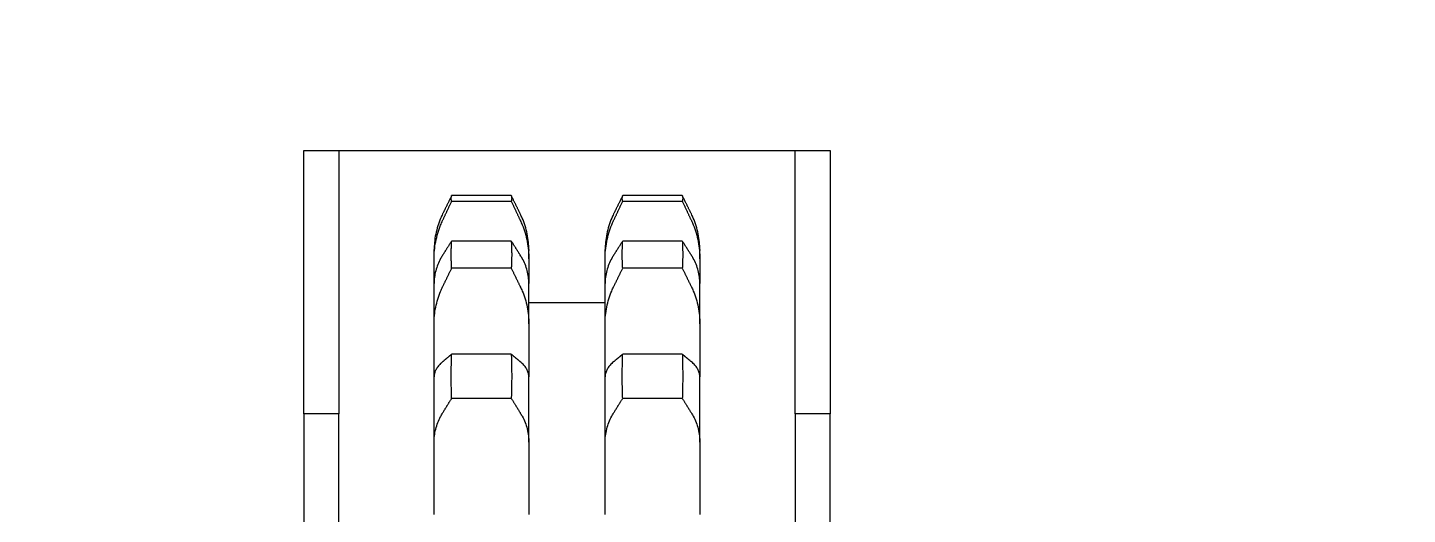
# Model space of a CAD drawing. Header units: millimetres. Extents: x -383313 to -161684, y -117025 to 99224.
# Drawn here: x -347650.6 to -347493.3, y -7374.2 to -7318.7 of the extents above; entities that cross this region are included whole.
import ezdxf

# ---------------------------------------------------------------- set-up
doc = ezdxf.new("R2010")
doc.units = ezdxf.units.MM
doc.header["$MEASUREMENT"] = 0
doc.layers.add('PV-55E8', color=7, linetype='Continuous')
doc.layers.add('Робот', color=30, linetype='Continuous')

# ---------------------------------------------------------------- blocks, each defined once
blk = doc.blocks.new('*U123')
at = {"layer": 'PV-55E8', "color": 3}
for p, q in [((-264.5, -606.73), (-264.5, -531.73)), ((-260.5, -531.73), (-260.5, -606.73)), ((-208.5, -606.73), (-208.5, -531.73)), ((-204.5, -531.73), (-204.5, -606.73)), ((-249.65, -595.28), (-249.65, -602.04)), ((-238.85, -602.04), (-238.85, -595.28)), ((-230.15, -595.28), (-230.15, -602.04)), ((-219.35, -602.04), (-219.35, -595.28)), ((-249.65, -602.04), (-249.65, -603.51)), ((-238.85, -603.51), (-238.85, -602.04)), ((-230.15, -602.04), (-230.15, -603.51)), ((-219.35, -603.51), (-219.35, -602.04)), ((-249.65, -603.51), (-249.65, -610.94)), ((-238.85, -603.51), (-238.85, -610.94)), ((-230.15, -603.51), (-230.15, -610.94)), ((-219.35, -603.51), (-219.35, -610.94)), ((-264.5, -606.73), (-264.5, -636.73)), ((-260.5, -606.73), (-264.5, -606.73)), ((-260.5, -636.73), (-260.5, -606.73)), ((-208.5, -606.73), (-208.5, -636.73)), ((-204.5, -606.73), (-208.5, -606.73)), ((-204.5, -636.73), (-204.5, -606.73)), ((-240.85, -608.49), (-247.65, -608.49)), ((-221.35, -608.49), (-228.15, -608.49)), ((-249.65, -610.94), (-249.65, -615.14)), ((-238.85, -615.14), (-238.85, -610.94)), ((-230.15, -610.94), (-230.15, -615.14)), ((-219.35, -615.14), (-219.35, -610.94)), ((-240.85, -613.52), (-247.65, -613.52)), ((-221.35, -613.52), (-228.15, -613.52)), ((-249.65, -615.14), (-249.65, -616.99)), ((-238.85, -616.99), (-238.85, -615.14)), ((-230.15, -615.14), (-230.15, -616.99)), ((-219.35, -616.99), (-219.35, -615.14)), ((-249.65, -616.99), (-249.65, -621.59)), ((-238.85, -616.99), (-238.85, -621.59)), ((-230.15, -616.99), (-230.15, -621.59)), ((-219.35, -616.99), (-219.35, -621.59)), ((-230.15, -619.38), (-238.85, -619.38)), ((-249.65, -621.59), (-249.65, -622.46)), ((-249.65, -622.46), (-249.65, -624.38)), ((-238.85, -622.46), (-238.85, -621.59)), ((-238.85, -624.38), (-238.85, -622.46)), ((-230.15, -621.59), (-230.15, -622.46)), ((-230.15, -622.46), (-230.15, -624.38)), ((-219.35, -622.46), (-219.35, -621.59)), ((-219.35, -624.38), (-219.35, -622.46)), ((-249.65, -624.38), (-249.65, -625.34)), ((-240.85, -623.31), (-247.65, -623.31)), ((-238.85, -624.38), (-238.85, -625.34)), ((-230.15, -624.38), (-230.15, -625.34)), ((-221.35, -623.31), (-228.15, -623.31)), ((-219.35, -624.38), (-219.35, -625.34)), ((-240.85, -626.42), (-247.65, -626.42)), ((-221.35, -626.42), (-228.15, -626.42)), ((-247.65, -630.94), (-240.85, -630.94)), ((-240.85, -631.59), (-247.65, -631.59)), ((-228.15, -630.94), (-221.35, -630.94)), ((-221.35, -631.59), (-228.15, -631.59)), ((-264.5, -636.73), (-260.5, -636.73)), ((-260.5, -636.73), (-256.5, -636.73)), ((-256.5, -636.73), (-212.5, -636.73)), ((-212.5, -636.73), (-208.5, -636.73)), ((-208.5, -636.73), (-204.5, -636.73))]:
    blk.add_line(p, q, dxfattribs=at)
for centre, start, end in [((-240.15, -625.34), 180, 180.6401), ((-248.35, -625.34), 359.3599, 0), ((-220.65, -625.34), 180, 180.6401), ((-228.85, -625.34), 359.3599, 0)]:
    blk.add_arc(centre, 9.5, start, end, dxfattribs=at)
for points, knots in [([(-249.65, -603.51), (-249.65, -603.74), (-249.64, -603.99), (-249.58, -604.48), (-249.53, -604.74), (-249.4, -605.24), (-249.32, -605.49), (-249.14, -605.97), (-249.03, -606.2), (-248.84, -606.55), (-248.77, -606.69), (-248.68, -606.82)], [43.585571, 43.585571, 43.585571, 43.585571, 44.51633, 44.51633, 45.44709, 45.44709, 46.37785, 46.37785, 47.308609, 47.308609, 47.880995, 47.880995, 47.880995, 47.880995]), ([(-239.82, -606.82), (-239.74, -606.7), (-239.67, -606.57), (-239.48, -606.23), (-239.37, -606), (-239.18, -605.51), (-239.1, -605.26), (-238.97, -604.75), (-238.93, -604.49), (-238.86, -603.99), (-238.85, -603.74), (-238.85, -603.51)], [10.115097, 10.115097, 10.115097, 10.115097, 10.644502, 10.644502, 11.586026, 11.586026, 12.527551, 12.527551, 13.469075, 13.469075, 14.4106, 14.4106, 14.4106, 14.4106]), ([(-230.15, -603.51), (-230.15, -603.74), (-230.14, -603.99), (-230.07, -604.49), (-230.03, -604.75), (-229.9, -605.26), (-229.82, -605.51), (-229.63, -606), (-229.52, -606.23), (-229.33, -606.57), (-229.26, -606.7), (-229.18, -606.82)], [43.585571, 43.585571, 43.585571, 43.585571, 44.527095, 44.527095, 45.468619, 45.468619, 46.410144, 46.410144, 47.351668, 47.351668, 47.881074, 47.881074, 47.881074, 47.881074]), ([(-220.32, -606.82), (-220.24, -606.7), (-220.17, -606.57), (-219.98, -606.23), (-219.87, -606), (-219.68, -605.51), (-219.6, -605.26), (-219.47, -604.75), (-219.43, -604.49), (-219.36, -603.99), (-219.35, -603.74), (-219.35, -603.51)], [10.115097, 10.115097, 10.115097, 10.115097, 10.644502, 10.644502, 11.586026, 11.586026, 12.527551, 12.527551, 13.469075, 13.469075, 14.4106, 14.4106, 14.4106, 14.4106]), ([(-248.68, -612.66), (-248.77, -612.59), (-248.84, -612.52), (-249.03, -612.34), (-249.14, -612.22), (-249.32, -611.97), (-249.4, -611.84), (-249.53, -611.58), (-249.58, -611.45), (-249.64, -611.19), (-249.65, -611.06), (-249.65, -610.94)], [10.11521, 10.11521, 10.11521, 10.11521, 10.687596, 10.687596, 11.618355, 11.618355, 12.549115, 12.549115, 13.479875, 13.479875, 14.410634, 14.410634, 14.410634, 14.410634]), ([(-238.85, -610.94), (-238.85, -611.06), (-238.86, -611.19), (-238.93, -611.45), (-238.97, -611.59), (-239.1, -611.85), (-239.18, -611.98), (-239.37, -612.23), (-239.48, -612.35), (-239.67, -612.53), (-239.74, -612.59), (-239.82, -612.66)], [43.585571, 43.585571, 43.585571, 43.585571, 44.527095, 44.527095, 45.468619, 45.468619, 46.410144, 46.410144, 47.351668, 47.351668, 47.881074, 47.881074, 47.881074, 47.881074]), ([(-229.18, -612.66), (-229.26, -612.59), (-229.33, -612.53), (-229.52, -612.35), (-229.63, -612.23), (-229.82, -611.98), (-229.9, -611.85), (-230.03, -611.59), (-230.07, -611.45), (-230.14, -611.19), (-230.15, -611.06), (-230.15, -610.94)], [10.115097, 10.115097, 10.115097, 10.115097, 10.644502, 10.644502, 11.586026, 11.586026, 12.527551, 12.527551, 13.469075, 13.469075, 14.4106, 14.4106, 14.4106, 14.4106]), ([(-219.35, -610.94), (-219.35, -611.06), (-219.36, -611.19), (-219.43, -611.45), (-219.47, -611.59), (-219.6, -611.85), (-219.68, -611.98), (-219.87, -612.23), (-219.98, -612.35), (-220.17, -612.53), (-220.24, -612.59), (-220.32, -612.66)], [43.585605, 43.585605, 43.585605, 43.585605, 44.52713, 44.52713, 45.468654, 45.468654, 46.410179, 46.410179, 47.351703, 47.351703, 47.881108, 47.881108, 47.881108, 47.881108]), ([(-249.65, -616.99), (-249.65, -617.29), (-249.64, -617.6), (-249.58, -618.23), (-249.53, -618.55), (-249.4, -619.19), (-249.32, -619.5), (-249.14, -620.11), (-249.03, -620.41), (-248.84, -620.85), (-248.77, -621.02), (-248.68, -621.2)], [43.585571, 43.585571, 43.585571, 43.585571, 44.51633, 44.51633, 45.44709, 45.44709, 46.37785, 46.37785, 47.308609, 47.308609, 47.880995, 47.880995, 47.880995, 47.880995]), ([(-239.82, -621.2), (-239.74, -621.04), (-239.67, -620.88), (-239.48, -620.44), (-239.37, -620.15), (-239.18, -619.53), (-239.1, -619.21), (-238.97, -618.57), (-238.93, -618.25), (-238.86, -617.61), (-238.85, -617.29), (-238.85, -616.99)], [10.115097, 10.115097, 10.115097, 10.115097, 10.644502, 10.644502, 11.586026, 11.586026, 12.527551, 12.527551, 13.469075, 13.469075, 14.4106, 14.4106, 14.4106, 14.4106]), ([(-230.15, -616.99), (-230.15, -617.29), (-230.14, -617.61), (-230.07, -618.25), (-230.03, -618.57), (-229.9, -619.21), (-229.82, -619.53), (-229.63, -620.15), (-229.52, -620.44), (-229.33, -620.88), (-229.26, -621.04), (-229.18, -621.2)], [43.585571, 43.585571, 43.585571, 43.585571, 44.527095, 44.527095, 45.468619, 45.468619, 46.410144, 46.410144, 47.351668, 47.351668, 47.881074, 47.881074, 47.881074, 47.881074]), ([(-220.32, -621.2), (-220.24, -621.04), (-220.17, -620.88), (-219.98, -620.44), (-219.87, -620.15), (-219.68, -619.53), (-219.6, -619.21), (-219.47, -618.57), (-219.43, -618.25), (-219.36, -617.61), (-219.35, -617.29), (-219.35, -616.99)], [10.115097, 10.115097, 10.115097, 10.115097, 10.644502, 10.644502, 11.586026, 11.586026, 12.527551, 12.527551, 13.469075, 13.469075, 14.4106, 14.4106, 14.4106, 14.4106]), ([(-248.68, -624.8), (-248.77, -624.67), (-248.84, -624.54), (-249.03, -624.2), (-249.14, -623.97), (-249.32, -623.51), (-249.4, -623.27), (-249.53, -622.78), (-249.58, -622.54), (-249.64, -622.05), (-249.65, -621.82), (-249.65, -621.59)], [10.11521, 10.11521, 10.11521, 10.11521, 10.687596, 10.687596, 11.618355, 11.618355, 12.549115, 12.549115, 13.479875, 13.479875, 14.410634, 14.410634, 14.410634, 14.410634]), ([(-238.85, -621.59), (-238.85, -621.82), (-238.86, -622.06), (-238.93, -622.55), (-238.97, -622.8), (-239.1, -623.29), (-239.18, -623.53), (-239.37, -624), (-239.48, -624.23), (-239.67, -624.56), (-239.74, -624.68), (-239.82, -624.8)], [43.585571, 43.585571, 43.585571, 43.585571, 44.527095, 44.527095, 45.468619, 45.468619, 46.410144, 46.410144, 47.351668, 47.351668, 47.881074, 47.881074, 47.881074, 47.881074]), ([(-229.18, -624.8), (-229.26, -624.68), (-229.33, -624.56), (-229.52, -624.23), (-229.63, -624), (-229.82, -623.53), (-229.9, -623.29), (-230.03, -622.8), (-230.07, -622.55), (-230.14, -622.06), (-230.15, -621.82), (-230.15, -621.59)], [10.115097, 10.115097, 10.115097, 10.115097, 10.644502, 10.644502, 11.586026, 11.586026, 12.527551, 12.527551, 13.469075, 13.469075, 14.4106, 14.4106, 14.4106, 14.4106]), ([(-219.35, -621.59), (-219.35, -621.82), (-219.36, -622.06), (-219.43, -622.55), (-219.47, -622.8), (-219.6, -623.29), (-219.68, -623.53), (-219.87, -624), (-219.98, -624.23), (-220.17, -624.56), (-220.24, -624.68), (-220.32, -624.8)], [43.585605, 43.585605, 43.585605, 43.585605, 44.52713, 44.52713, 45.468654, 45.468654, 46.410179, 46.410179, 47.351703, 47.351703, 47.881108, 47.881108, 47.881108, 47.881108]), ([(-249.65, -624.38), (-249.65, -624.69), (-249.64, -625.01), (-249.58, -625.67), (-249.53, -626), (-249.4, -626.66), (-249.32, -626.99), (-249.14, -627.62), (-249.03, -627.93), (-248.84, -628.39), (-248.77, -628.57), (-248.68, -628.75)], [43.585571, 43.585571, 43.585571, 43.585571, 44.51633, 44.51633, 45.44709, 45.44709, 46.37785, 46.37785, 47.308609, 47.308609, 47.880995, 47.880995, 47.880995, 47.880995]), ([(-239.82, -628.75), (-239.74, -628.58), (-239.67, -628.42), (-239.48, -627.97), (-239.37, -627.66), (-239.18, -627.02), (-239.1, -626.69), (-238.97, -626.02), (-238.93, -625.68), (-238.86, -625.02), (-238.85, -624.7), (-238.85, -624.38)], [10.115097, 10.115097, 10.115097, 10.115097, 10.644502, 10.644502, 11.586026, 11.586026, 12.527551, 12.527551, 13.469075, 13.469075, 14.4106, 14.4106, 14.4106, 14.4106]), ([(-230.15, -624.38), (-230.15, -624.7), (-230.14, -625.02), (-230.07, -625.68), (-230.03, -626.02), (-229.9, -626.69), (-229.82, -627.02), (-229.63, -627.66), (-229.52, -627.97), (-229.33, -628.42), (-229.26, -628.58), (-229.18, -628.75)], [43.585571, 43.585571, 43.585571, 43.585571, 44.527095, 44.527095, 45.468619, 45.468619, 46.410144, 46.410144, 47.351668, 47.351668, 47.881074, 47.881074, 47.881074, 47.881074]), ([(-220.32, -628.75), (-220.24, -628.58), (-220.17, -628.42), (-219.98, -627.97), (-219.87, -627.66), (-219.68, -627.02), (-219.6, -626.69), (-219.47, -626.02), (-219.43, -625.68), (-219.36, -625.02), (-219.35, -624.7), (-219.35, -624.38)], [10.115097, 10.115097, 10.115097, 10.115097, 10.644502, 10.644502, 11.586026, 11.586026, 12.527551, 12.527551, 13.469075, 13.469075, 14.4106, 14.4106, 14.4106, 14.4106]), ([(-248.68, -629.5), (-248.77, -629.33), (-248.84, -629.16), (-249.03, -628.72), (-249.14, -628.43), (-249.32, -627.83), (-249.4, -627.52), (-249.53, -626.89), (-249.58, -626.57), (-249.63, -625.98), (-249.65, -625.71), (-249.65, -625.45)], [10.11521, 10.11521, 10.11521, 10.11521, 10.687596, 10.687596, 11.618355, 11.618355, 12.549115, 12.549115, 13.479875, 13.479875, 14.298984, 14.298984, 14.298984, 14.298984]), ([(-238.85, -625.45), (-238.85, -625.72), (-238.87, -625.99), (-238.93, -626.58), (-238.97, -626.9), (-239.1, -627.54), (-239.18, -627.86), (-239.37, -628.46), (-239.48, -628.76), (-239.67, -629.19), (-239.74, -629.34), (-239.82, -629.5)], [43.697229, 43.697229, 43.697229, 43.697229, 44.527095, 44.527095, 45.468619, 45.468619, 46.410144, 46.410144, 47.351668, 47.351668, 47.881074, 47.881074, 47.881074, 47.881074]), ([(-229.18, -629.5), (-229.26, -629.34), (-229.33, -629.19), (-229.52, -628.76), (-229.63, -628.46), (-229.82, -627.86), (-229.9, -627.54), (-230.03, -626.9), (-230.07, -626.58), (-230.13, -625.99), (-230.15, -625.72), (-230.15, -625.45)], [10.115097, 10.115097, 10.115097, 10.115097, 10.644502, 10.644502, 11.586026, 11.586026, 12.527551, 12.527551, 13.469075, 13.469075, 14.298941, 14.298941, 14.298941, 14.298941]), ([(-219.35, -625.45), (-219.35, -625.72), (-219.37, -625.99), (-219.43, -626.58), (-219.47, -626.9), (-219.6, -627.54), (-219.68, -627.86), (-219.87, -628.46), (-219.98, -628.76), (-220.17, -629.19), (-220.24, -629.34), (-220.32, -629.5)], [43.697264, 43.697264, 43.697264, 43.697264, 44.52713, 44.52713, 45.468654, 45.468654, 46.410179, 46.410179, 47.351703, 47.351703, 47.881108, 47.881108, 47.881108, 47.881108])]:
    blk.add_open_spline(points, degree=3, knots=knots, dxfattribs=at)
for points, weights in [([(-248.68, -606.82), (-248.18, -607.64), (-247.65, -608.49)], [1, 1.00025461956, 1]), ([(-240.85, -608.49), (-240.32, -607.64), (-239.82, -606.82)], [1, 1.00025461956, 1]), ([(-229.18, -606.82), (-228.68, -607.64), (-228.15, -608.49)], [1, 1.00025461957, 1]), ([(-221.35, -608.49), (-220.82, -607.64), (-220.32, -606.82)], [1, 1.00025461956, 1]), ([(-247.65, -608.49), (-247.74, -611), (-247.65, -613.52)], [1, 1.00194841845, 1]), ([(-240.85, -613.52), (-240.76, -611), (-240.85, -608.49)], [1, 1.00194841845, 1]), ([(-228.15, -608.49), (-228.24, -611), (-228.15, -613.52)], [1, 1.00194841845, 1]), ([(-221.35, -613.52), (-221.26, -611), (-221.35, -608.49)], [1, 1.00194841845, 1]), ([(-247.65, -613.52), (-248.18, -613.08), (-248.68, -612.66)], [1, 1.00025461955, 1]), ([(-239.82, -612.66), (-240.32, -613.08), (-240.85, -613.52)], [1, 1.00025461956, 1]), ([(-228.15, -613.52), (-228.68, -613.08), (-229.18, -612.66)], [1, 1.00025461956, 1]), ([(-220.32, -612.66), (-220.82, -613.08), (-221.35, -613.52)], [1, 1.00025461955, 1]), ([(-248.68, -621.2), (-248.18, -622.23), (-247.65, -623.31)], [1, 1.00025461957, 1]), ([(-240.85, -623.31), (-240.32, -622.23), (-239.82, -621.2)], [1, 1.00025461954, 1]), ([(-229.18, -621.2), (-228.68, -622.23), (-228.15, -623.31)], [1, 1.00025461956, 1]), ([(-221.35, -623.31), (-220.82, -622.23), (-220.32, -621.2)], [1, 1.00025461954, 1]), ([(-247.65, -623.31), (-247.74, -624.86), (-247.65, -626.42)], [1, 1.00194841845, 1]), ([(-240.85, -626.42), (-240.76, -624.86), (-240.85, -623.31)], [1, 1.00194841845, 1]), ([(-228.15, -623.31), (-228.24, -624.86), (-228.15, -626.42)], [1, 1.00194841845, 1]), ([(-221.35, -626.42), (-221.26, -624.86), (-221.35, -623.31)], [1, 1.00194841845, 1]), ([(-247.65, -626.42), (-248.18, -625.59), (-248.68, -624.8)], [1, 1.00025461955, 1]), ([(-239.82, -624.8), (-240.32, -625.59), (-240.85, -626.42)], [1, 1.00025461957, 1]), ([(-228.15, -626.42), (-228.68, -625.59), (-229.18, -624.8)], [1, 1.00025461955, 1]), ([(-220.32, -624.8), (-220.82, -625.59), (-221.35, -626.42)], [1, 1.00025461956, 1]), ([(-248.68, -628.75), (-248.18, -629.82), (-247.65, -630.94)], [1, 1.00025461956, 1]), ([(-240.85, -630.94), (-240.32, -629.82), (-239.82, -628.75)], [1, 1.00025461955, 1]), ([(-229.18, -628.75), (-228.68, -629.82), (-228.15, -630.94)], [1, 1.00025461957, 1]), ([(-221.35, -630.94), (-220.82, -629.82), (-220.32, -628.75)], [1, 1.00025461956, 1]), ([(-247.65, -631.59), (-248.18, -630.52), (-248.68, -629.5)], [1, 1.00025461955, 1]), ([(-239.82, -629.5), (-240.32, -630.52), (-240.85, -631.59)], [1, 1.00025461956, 1]), ([(-228.15, -631.59), (-228.68, -630.52), (-229.18, -629.5)], [1, 1.00025461957, 1]), ([(-220.32, -629.5), (-220.82, -630.52), (-221.35, -631.59)], [1, 1.00025461954, 1]), ([(-247.65, -630.94), (-247.74, -631.26), (-247.65, -631.59)], [1, 1.00194841845, 1]), ([(-240.85, -631.59), (-240.76, -631.26), (-240.85, -630.94)], [1, 1.00194841845, 1]), ([(-228.15, -630.94), (-228.24, -631.26), (-228.15, -631.59)], [1, 1.00194841845, 1]), ([(-221.35, -631.59), (-221.26, -631.26), (-221.35, -630.94)], [1, 1.00194841845, 1])]:
    blk.add_rational_spline(points, weights, degree=2, dxfattribs=at)
blk = doc.blocks.new('Робот ABB IRB660_3.15 (сверху)')
at = {"layer": 'Робот'}
blk.add_circle((0, 0), 3150, dxfattribs=at)

msp = doc.modelspace()

# ---------------------------------------------------------------- block references
at = {"xscale": -1, "rotation": 180}
msp.add_blockref('*U123', (-347354.63832, -7969.47031), dxfattribs=at)
at = {"layer": 'Робот', "rotation": 180}
msp.add_blockref('Робот ABB IRB660_3.15 (сверху)', (-344500.63713, -5731.42318), dxfattribs=at)

doc.saveas('drawing.dxf')
